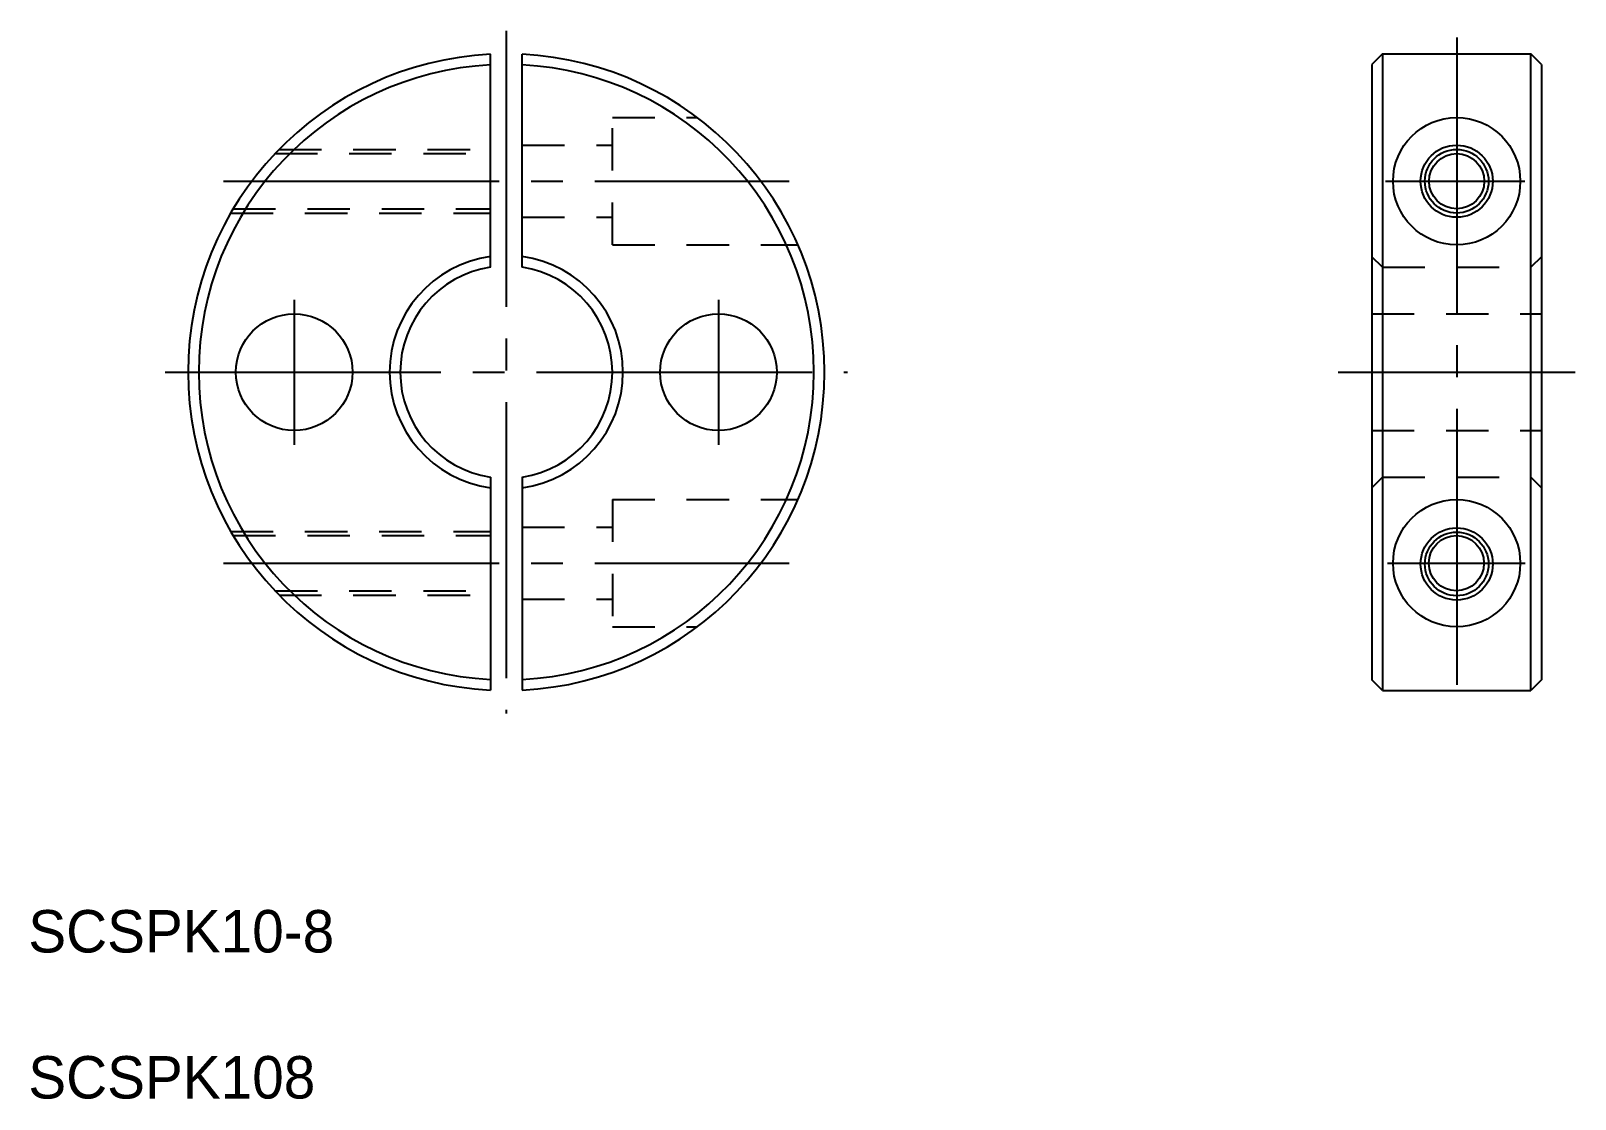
# Model space of a CAD drawing. Extents: x 81.1 to 153.9, y 157.7 to 208.1.
import ezdxf

# ---------------------------------------------------------------- set-up
doc = ezdxf.new("R2010")
doc.units = 0
doc.linetypes.add('CENTER', pattern=[17.5, 13, -1.5, 1.5, -1.5])
doc.linetypes.add('DASHED', pattern=[3.5, 2, -1.5])
doc.layers.get('0').update_dxf_attribs({"linetype": 'CONTINUOUS'})
doc.layers.add('CENTER', color=1, linetype='CENTER')

msp = doc.modelspace()

# ---------------------------------------------------------------- linework, layer by layer
at = {"color": 7, "linetype": 'CONTINUOUS'}
for p, q in [((102.734, 196.935), (102.734, 206.973)), ((104.234, 196.935), (104.234, 206.973)), ((144.783, 206.992), (144.283, 206.492)), ((144.783, 206.992), (144.783, 176.992)), ((144.783, 206.992), (151.783, 206.992)), ((151.783, 176.992), (151.783, 206.992)), ((152.283, 206.492), (151.783, 206.992)), ((144.283, 206.492), (144.283, 177.492)), ((152.283, 206.492), (152.283, 177.492)), ((102.734, 187.049), (102.734, 177.011)), ((104.234, 187.049), (104.234, 177.011)), ((144.783, 176.992), (144.283, 177.492)), ((144.783, 176.992), (151.783, 176.992)), ((152.283, 177.492), (151.783, 176.992))]:
    msp.add_line(p, q, dxfattribs=at)
for p, q in [((146.533, 206.992), (146.533, 206.992)), ((148.283, 206.992), (148.283, 206.992))]:
    msp.add_line(p, q)
at = {"color": 3, "linetype": 'DASHED'}
for p, q in [((108.484, 197.992), (108.484, 203.992)), ((108.484, 203.992), (112.484, 203.992)), ((92.772, 202.492), (102.734, 202.492)), ((104.234, 202.692), (108.484, 202.692)), ((92.579, 202.292), (102.734, 202.292)), ((90.493, 199.492), (102.734, 199.492)), ((90.611, 199.692), (102.734, 199.692)), ((104.234, 199.292), (108.484, 199.292)), ((108.484, 197.992), (117.231, 197.992)), ((144.783, 196.935), (144.283, 197.435)), ((152.283, 197.435), (151.783, 196.935)), ((144.783, 196.935), (151.783, 196.935)), ((144.283, 194.742), (152.283, 194.742)), ((144.283, 189.242), (152.283, 189.242)), ((144.783, 187.049), (144.283, 186.549)), ((144.783, 187.049), (151.783, 187.049)), ((152.283, 186.549), (151.783, 187.049)), ((108.484, 185.992), (108.484, 179.992)), ((108.484, 185.992), (117.231, 185.992)), ((90.493, 184.492), (102.734, 184.492)), ((90.611, 184.292), (102.734, 184.292)), ((104.234, 184.692), (108.484, 184.692)), ((92.579, 181.692), (102.734, 181.692)), ((92.772, 181.492), (102.734, 181.492)), ((104.234, 181.292), (108.484, 181.292)), ((108.484, 179.992), (112.484, 179.992))]:
    msp.add_line(p, q, dxfattribs=at)
for centre, radius in [((148.283, 200.992), 3), ((148.283, 200.992), 1.7), ((148.283, 200.992), 1.3), ((93.484, 191.992), 2.75), ((113.484, 191.992), 2.75), ((148.283, 182.992), 3), ((148.283, 182.955), 1.7), ((148.268, 182.992), 1.3)]:
    msp.add_circle(centre, radius)
at = {"color": 3}
for centre in [(148.283, 200.992), (148.283, 182.955)]:
    msp.add_circle(centre, 1.5, dxfattribs=at)
for radius, start, end in [(15, 92.86598, 267.13402), (15, 272.86598, 87.13402), (14.5, 92.9649, 267.0351), (14.5, 272.9649, 87.0351), (5.5, 97.83748, 262.16252), (5.5, 277.83748, 82.16252), (5, 98.62693, 261.37307), (5, 278.62693, 81.37307)]:
    msp.add_arc((103.484, 191.992), radius, start, end)
at = {"layer": 'CENTER', "color": 1, "linetype": 'CENTER'}
for p, q in [((103.484, 208.077), (103.484, 175.907)), ((148.283, 207.766), (148.283, 176.157)), ((90.153, 200.992), (116.815, 200.992)), ((144.928, 200.992), (151.488, 200.992)), ((93.484, 195.409), (93.484, 188.575)), ((113.484, 195.409), (113.484, 188.575)), ((87.399, 191.992), (119.568, 191.992)), ((142.7, 191.992), (153.866, 191.992)), ((90.153, 182.992), (116.815, 182.992)), ((145.029, 182.992), (151.508, 182.992))]:
    msp.add_line(p, q, dxfattribs=at)

# ---------------------------------------------------------------- texts
for s, p in [('SCSPK10-8', (80.951, 164.646)), ('SCSPK108', (80.951, 157.764))]:
    msp.add_text(s, height=2).set_placement(p)

doc.saveas('drawing.dxf')
